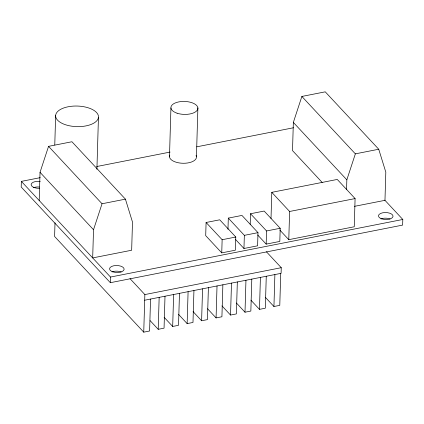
<?xml version="1.0" encoding="UTF-8"?>
<svg xmlns="http://www.w3.org/2000/svg" width="424" height="424" viewBox="0 0 424 424"><rect width="100%" height="100%" fill="white"/><g stroke="black" fill="none" stroke-linecap="round" stroke-linejoin="round"><path stroke-width="0.64" d="M40.206 177.667L21.37 181.377L21.2 187.016L110.346 282.691L402.63 225.102L402.8 219.468L384.791 200.139M39.199 200.51L40.031 172.319L48.553 146.354L71.937 141.749L125.425 199.153L132.489 222.049L131.657 250.239L92.681 257.914L93.519 229.723L102.041 203.758L125.425 199.153M54.77 144.955L55.65 115.355M55.009 222.791L54.601 236.486L143.747 332.162L149.593 331.006L150.541 299.058M96.91 169.287L98.453 117.321A21.433 10.293 1.7 0 0 67.241 106.959A21.433 10.293 1.7 0 0 65.455 124.73A21.433 10.293 1.7 0 0 98.453 117.321M110.346 282.691L110.51 277.052L21.37 181.377M143.747 332.162L144.86 294.574L130.004 278.626M165.005 296.212L164.056 328.16L158.21 329.31L159.159 297.362M169.478 156.816L170.93 107.956M179.474 293.36L178.525 325.309L172.679 326.459L173.628 294.51M193.938 290.509L192.989 322.457L187.143 323.613L188.092 291.659M196.439 156.758L197.891 107.892M208.401 287.658L207.453 319.611L201.607 320.761L202.555 288.813M206.091 222.494L205.704 235.649L221.747 252.874L235.389 250.187L235.776 237.027L219.733 219.807L206.091 222.494L222.139 239.714L221.747 252.874M222.87 284.811L221.922 316.76L216.076 317.91L217.024 285.962M227.974 229.299L228.308 218.116L241.945 215.429L257.993 232.654L257.601 245.809L243.959 248.496L235.495 239.406M237.334 281.96L236.385 313.908L230.539 315.059L231.488 283.11M243.959 248.496L244.351 235.341L228.308 218.116M251.798 279.109L250.849 311.057L245.003 312.212L245.952 280.259M250.208 224.264L250.52 213.744L264.157 211.057L280.206 228.276L279.814 241.431L266.177 244.118L257.707 235.029M266.267 276.257L265.318 308.211L259.472 309.361L260.421 277.413M266.177 244.118L266.564 230.963L250.52 213.744M271.01 218.561L271.784 192.342L337.26 179.442L355.089 198.575L354.252 226.766L288.781 239.666L279.866 230.1M280.73 273.411L279.782 305.36L273.936 306.51L274.885 274.561M266.404 251.755L281.26 267.698L281.096 273.337L144.695 300.213M288.781 239.666L289.613 211.475L271.784 192.342M354.443 206.345L384.971 200.329L385.808 172.139L378.738 149.243L325.25 91.838L301.867 96.444L293.35 122.414L292.512 150.605L322.176 182.442M346.546 189.655L346.837 179.818L355.354 153.854L378.738 149.243M96.714 166.531L170.109 152.073M196.741 146.826L293.519 127.757M289.613 211.475L355.089 198.575M222.139 239.714L235.776 237.027M244.351 235.341L257.993 232.654M266.564 230.963L280.206 228.276M110.51 277.052L402.8 219.468M144.86 294.574L281.26 267.698M301.867 96.444L355.354 153.854M293.35 122.414L346.837 179.818M265.382 297.33L273.936 306.51M250.918 300.181L259.472 309.361M236.449 303.028L245.003 312.212M221.985 305.879L230.539 315.059M207.522 308.73L216.076 317.91M48.553 146.354L102.041 203.758M193.053 311.582L201.607 320.761M178.589 314.428L187.143 323.613M40.031 172.319L93.519 229.723M164.125 317.279L172.679 326.459M150.107 320.613L158.21 329.31M196.052 155.507A13.504 6.487 1.7 0 1 183.179 163.277A13.504 6.487 1.7 0 1 169.764 155.11M380.858 218.901A7.288 3.498 1.7 0 1 390.085 219.012M111.952 271.879A7.288 3.498 1.7 0 1 121.179 271.991M39.501 188.298A7.288 3.498 1.7 0 1 31.132 184.467A7.288 3.498 1.7 0 1 40.232 181.467M33.501 187.684A7.288 3.498 1.7 0 1 39.331 187.016M177.105 113.213A13.504 6.487 1.7 0 0 197.891 108.544A13.504 6.487 1.7 0 0 178.228 102.014A13.504 6.487 1.7 0 0 177.105 113.213M381.817 218.885A7.288 3.498 1.7 0 0 393.037 216.362A7.288 3.498 1.7 0 0 382.427 212.843A7.288 3.498 1.7 0 0 381.817 218.885M112.911 271.864A7.288 3.498 1.7 0 0 124.131 269.341A7.288 3.498 1.7 0 0 113.521 265.816A7.288 3.498 1.7 0 0 112.911 271.864"/></g></svg>
